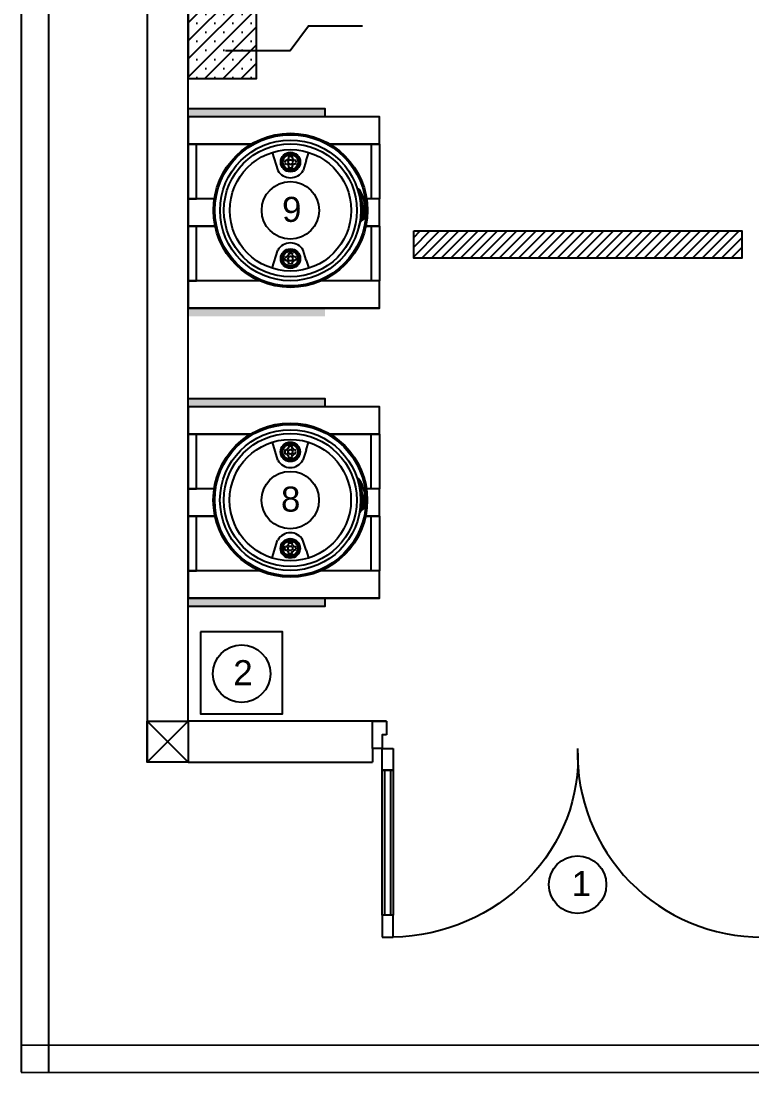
# Model space of a CAD drawing. Header units: millimetres. Extents: x 19989 to 114677, y -6335 to 49043.
# Drawn here: x 58502 to 61176, y 37585 to 41432 of the extents above; entities that cross this region are included whole.
import ezdxf

# ---------------------------------------------------------------- set-up
doc = ezdxf.new("R2010")
doc.units = ezdxf.units.MM
doc.header["$MEASUREMENT"] = 0
for name, color, linetype in [('A-Door', 150, 'Continuous'), ('A-Glaz', 92, 'Continuous'), ('Edges', 7, 'Continuous')]:
    doc.layers.add(name, color=color, linetype=linetype)
doc.styles.get("Standard").update_dxf_attribs({"font": 'arial.ttf'})

# ---------------------------------------------------------------- blocks, each defined once
blk = doc.blocks.new('plasticwaterdrumplan')
at = {"layer": 'Edges'}
for p, q in [((19.15, 3.55), (22, 2.66)), ((37.52, 3.55), (34.66, 2.66)), ((19.8, 0.65), (19.83, 0.88)), ((19.83, 0.42), (19.8, 0.65)), ((19.83, 0.88), (19.88, 1)), ((19.88, 0.3), (19.83, 0.42)), ((19.88, 1), (20.09, 0.86)), ((19.88, 0.3), (20.09, 0.44)), ((20.09, 0.86), (20.13, 0.97)), ((20.13, 0.33), (20.09, 0.44)), ((20.13, 0.97), (20.23, 1.1)), ((20.23, 0.2), (20.13, 0.33)), ((20.23, 1.1), (20.36, 1.2)), ((20.36, 0.1), (20.23, 0.2)), ((20.33, 1.45), (20.45, 1.5)), ((20.33, 1.45), (20.47, 1.24)), ((20.33, -0.15), (20.47, 0.06)), ((20.36, 1.2), (20.47, 1.24)), ((20.47, 0.06), (20.36, 0.1)), ((20.45, 1.5), (20.68, 1.53)), ((20.68, 1.53), (20.91, 1.5)), ((20.68, 1.01), (20.77, 1)), ((21.03, 1.45), (20.89, 1.24)), ((20.89, 1.24), (21, 1.2)), ((21, 0.1), (20.89, 0.06)), ((21.03, -0.15), (20.89, 0.06)), ((20.91, 1.5), (21.03, 1.45)), ((21, 1.2), (21.13, 1.1)), ((21.13, 0.2), (21, 0.1)), ((21.13, 1.1), (21.23, 0.97)), ((21.23, 0.33), (21.13, 0.2)), ((21.23, 0.97), (21.27, 0.86)), ((21.27, 0.44), (21.23, 0.33)), ((21.48, 1), (21.27, 0.86)), ((21.48, 0.3), (21.27, 0.44)), ((21.48, 1), (21.53, 0.88)), ((21.53, 0.42), (21.48, 0.3)), ((21.53, 0.88), (21.56, 0.65)), ((21.56, 0.65), (21.53, 0.42)), ((35.13, 0.88), (35.1, 0.65)), ((35.1, 0.65), (35.13, 0.42)), ((35.19, 1), (35.13, 0.88)), ((35.13, 0.42), (35.19, 0.3)), ((35.19, 1), (35.39, 0.86)), ((35.19, 0.3), (35.39, 0.44)), ((35.44, 0.97), (35.39, 0.86)), ((35.39, 0.44), (35.44, 0.33)), ((35.54, 1.1), (35.44, 0.97)), ((35.44, 0.33), (35.54, 0.2)), ((35.67, 1.2), (35.54, 1.1)), ((35.54, 0.2), (35.67, 0.1)), ((35.76, 1.5), (35.63, 1.45)), ((35.63, 1.45), (35.78, 1.24)), ((35.63, -0.15), (35.78, 0.06)), ((35.78, 1.24), (35.67, 1.2)), ((35.67, 0.1), (35.78, 0.06)), ((35.99, 1.53), (35.76, 1.5)), ((35.99, 1.01), (35.89, 1)), ((36.22, 1.5), (35.99, 1.53)), ((36.34, 1.45), (36.2, 1.24)), ((36.3, 1.2), (36.2, 1.24)), ((36.2, 0.06), (36.3, 0.1)), ((36.34, -0.15), (36.2, 0.06)), ((36.34, 1.45), (36.22, 1.5)), ((36.44, 1.1), (36.3, 1.2)), ((36.3, 0.1), (36.44, 0.2)), ((36.54, 0.97), (36.44, 1.1)), ((36.44, 0.2), (36.54, 0.33)), ((36.58, 0.86), (36.54, 0.97)), ((36.54, 0.33), (36.58, 0.44)), ((36.79, 1), (36.58, 0.86)), ((36.79, 0.3), (36.58, 0.44)), ((36.84, 0.88), (36.79, 1)), ((36.79, 0.3), (36.84, 0.42)), ((36.87, 0.65), (36.84, 0.88)), ((36.84, 0.42), (36.87, 0.65)), ((20.45, -0.2), (20.33, -0.15)), ((20.41, -1.85), (22, -1.35)), ((20.68, -0.23), (20.45, -0.2)), ((20.91, -0.2), (20.68, -0.23)), ((21.03, -0.15), (20.91, -0.2)), ((36.26, -1.85), (34.66, -1.35)), ((35.63, -0.15), (35.76, -0.2)), ((35.76, -0.2), (35.99, -0.23)), ((35.99, -0.23), (36.22, -0.2)), ((36.22, -0.2), (36.34, -0.15)), ((20.41, -1.85), (19.15, -2.26)), ((36.26, -1.85), (37.52, -2.26)), ((25.72, -10.23), (26.59, -10.46)), ((25.73, -10.21), (26.78, -10.49)), ((26.36, -10.41), (26.54, -10.46)), ((26.36, -10.43), (26.53, -10.48)), ((26.54, -10.46), (26.53, -10.48)), ((26.54, -10.46), (26.59, -10.47)), ((26.59, -10.46), (26.6, -10.46)), ((26.6, -10.48), (26.59, -10.47)), ((26.62, -10.47), (26.6, -10.46)), ((26.6, -10.46), (26.75, -10.5)), ((26.61, -10.48), (26.6, -10.48)), ((26.61, -10.48), (26.61, -10.49)), ((26.62, -10.5), (26.61, -10.49)), ((26.63, -10.48), (26.62, -10.47)), ((26.62, -10.47), (26.62, -10.47)), ((26.63, -10.5), (26.62, -10.5)), ((26.64, -10.49), (26.63, -10.48)), ((26.63, -10.51), (26.63, -10.5)), ((26.64, -10.52), (26.63, -10.51)), ((26.65, -10.5), (26.64, -10.49)), ((26.64, -10.49), (26.64, -10.49)), ((26.64, -10.53), (26.64, -10.52)), ((26.64, -10.54), (26.64, -10.53)), ((26.64, -10.57), (26.65, -10.54)), ((26.65, -10.54), (26.64, -10.54)), ((26.64, -10.59), (26.64, -10.57)), ((26.65, -10.61), (26.64, -10.59)), ((26.65, -10.51), (26.65, -10.5)), ((26.66, -10.52), (26.65, -10.51)), ((26.65, -10.51), (26.65, -10.51)), ((26.65, -10.54), (26.67, -10.53)), ((26.66, -10.53), (26.65, -10.55)), ((26.65, -10.55), (26.65, -10.54)), ((26.65, -10.55), (26.65, -10.55)), ((26.66, -10.64), (26.65, -10.61)), ((26.66, -10.53), (26.66, -10.52)), ((26.67, -10.56), (26.66, -10.57)), ((26.66, -10.57), (26.66, -10.59)), ((26.66, -10.59), (26.66, -10.6)), ((26.66, -10.6), (26.67, -10.62)), ((26.68, -10.66), (26.66, -10.64)), ((26.67, -10.53), (26.69, -10.51)), ((26.68, -10.54), (26.67, -10.56)), ((26.67, -10.62), (26.69, -10.64)), ((26.7, -10.53), (26.68, -10.54)), ((26.7, -10.67), (26.68, -10.66)), ((26.69, -10.51), (26.72, -10.5)), ((26.7, -10.56), (26.69, -10.59)), ((26.69, -10.59), (26.7, -10.63)), ((26.69, -10.64), (26.71, -10.65)), ((26.72, -10.53), (26.7, -10.53)), ((26.72, -10.54), (26.7, -10.56)), ((26.7, -10.63), (26.72, -10.65)), ((26.73, -10.68), (26.7, -10.67)), ((26.71, -10.65), (26.73, -10.66)), ((26.72, -10.5), (26.75, -10.5)), ((26.74, -10.52), (26.72, -10.53)), ((26.75, -10.53), (26.72, -10.54)), ((26.72, -10.65), (26.77, -10.66)), ((26.73, -10.66), (26.76, -10.67)), ((26.75, -10.69), (26.73, -10.68)), ((26.77, -10.53), (26.74, -10.52)), ((26.75, -10.5), (26.77, -10.5)), ((26.75, -10.5), (26.77, -10.51)), ((26.78, -10.54), (26.75, -10.53)), ((26.78, -10.69), (26.75, -10.69)), ((26.76, -10.67), (26.77, -10.66)), ((26.77, -10.5), (26.8, -10.51)), ((26.8, -10.51), (26.77, -10.51)), ((26.79, -10.54), (26.77, -10.53)), ((26.77, -10.66), (26.81, -10.68)), ((26.78, -10.49), (27.01, -10.56)), ((26.78, -10.49), (26.8, -10.51)), ((26.78, -10.54), (26.8, -10.55)), ((26.81, -10.68), (26.78, -10.69)), ((26.81, -10.55), (26.79, -10.54)), ((26.8, -10.51), (26.82, -10.53)), ((26.81, -10.55), (26.8, -10.55)), ((26.81, -10.55), (26.81, -10.55)), ((26.81, -10.55), (26.85, -10.56)), ((26.81, -10.68), (26.81, -10.68)), ((26.81, -10.68), (26.93, -10.71)), ((26.82, -10.53), (26.84, -10.55)), ((26.84, -10.55), (26.85, -10.56)), ((26.85, -10.56), (27.07, -10.63)), ((26.9, -10.77), (26.89, -10.83)), ((26.89, -10.83), (26.9, -10.77)), ((26.89, -10.83), (26.9, -10.88)), ((26.9, -10.88), (26.89, -10.83)), ((26.89, -10.83), (26.89, -10.83)), ((26.9, -10.83), (26.89, -10.83)), ((26.93, -10.72), (26.9, -10.77)), ((26.9, -10.77), (26.93, -10.72)), ((26.9, -10.77), (26.91, -10.77)), ((26.9, -10.83), (26.91, -10.77)), ((26.9, -10.77), (26.9, -10.77)), ((26.9, -10.83), (26.91, -10.78)), ((26.91, -10.88), (26.9, -10.83)), ((26.9, -10.88), (26.9, -10.83)), ((26.9, -10.83), (26.9, -10.83)), ((26.9, -10.88), (26.91, -10.93)), ((26.91, -10.88), (26.9, -10.88)), ((26.9, -10.88), (26.9, -10.88)), ((26.9, -10.88), (26.9, -10.88)), ((26.92, -10.93), (26.9, -10.88)), ((26.92, -10.93), (26.9, -10.88)), ((26.91, -10.78), (26.93, -10.73)), ((26.91, -10.77), (26.93, -10.73)), ((26.91, -10.77), (26.91, -10.78)), ((26.91, -10.83), (26.92, -10.78)), ((26.92, -10.78), (26.91, -10.83)), ((26.91, -10.83), (26.92, -10.88)), ((26.91, -10.88), (26.91, -10.83)), ((26.93, -10.93), (26.91, -10.88)), ((26.92, -10.93), (26.91, -10.88)), ((26.91, -10.93), (26.95, -10.98)), ((26.92, -10.93), (26.91, -10.93)), ((26.92, -10.78), (26.94, -10.73)), ((26.94, -10.73), (26.92, -10.78)), ((26.92, -10.88), (26.93, -10.93)), ((26.92, -10.93), (26.92, -10.93)), ((26.92, -10.93), (26.92, -10.93)), ((26.95, -10.98), (26.92, -10.93)), ((26.95, -10.97), (26.92, -10.93)), ((26.95, -10.98), (26.92, -10.93)), ((26.93, -10.71), (26.93, -10.72)), ((26.93, -10.72), (26.94, -10.71)), ((26.94, -10.71), (26.93, -10.71)), ((26.93, -10.73), (26.94, -10.72)), ((26.93, -10.73), (26.94, -10.72)), ((26.93, -10.73), (26.93, -10.72)), ((26.93, -10.72), (26.93, -10.72)), ((26.93, -10.73), (26.93, -10.73)), ((26.93, -10.93), (26.96, -10.97)), ((26.96, -10.97), (26.93, -10.93)), ((26.94, -10.72), (26.94, -10.71)), ((26.95, -10.72), (26.94, -10.73)), ((26.94, -10.73), (26.95, -10.72)), ((26.95, -10.72), (26.94, -10.72)), ((26.94, -10.72), (26.94, -10.72)), ((27.05, -10.75), (26.95, -10.72)), ((26.95, -10.72), (26.95, -10.72)), ((26.99, -11.01), (26.95, -10.97)), ((26.95, -10.98), (26.95, -10.97)), ((26.95, -10.98), (26.99, -11.02)), ((26.99, -11.01), (26.95, -10.98)), ((26.99, -11.01), (26.95, -10.98)), ((26.95, -10.98), (26.95, -10.98)), ((26.95, -10.98), (26.95, -10.98)), ((26.96, -10.97), (27, -11)), ((27, -11), (26.96, -10.97)), ((26.99, -11.01), (26.99, -11.01)), ((26.99, -11.01), (26.99, -11.01)), ((26.99, -11.01), (26.99, -11.02)), ((27.04, -11.03), (26.99, -11.01)), ((27.04, -11.03), (26.99, -11.01)), ((27.04, -11.04), (26.99, -11.01)), ((26.99, -11.02), (27.04, -11.04)), ((27.02, -10.78), (27, -10.85)), ((27, -10.85), (27.02, -10.91)), ((27, -11), (27.04, -11.02)), ((27.04, -11.03), (27, -11)), ((27.05, -10.75), (27.02, -10.78)), ((27.02, -10.91), (27.07, -10.96)), ((27.04, -11.02), (27.32, -11.11)), ((27.32, -11.13), (27.04, -11.03)), ((27.32, -11.12), (27.04, -11.03)), ((27.32, -11.12), (27.04, -11.03)), ((27.31, -11.13), (27.04, -11.04)), ((27.04, -11.04), (27.04, -11.04)), ((27.31, -11.13), (27.04, -11.04)), ((27.26, -10.81), (27.05, -10.75)), ((27.07, -10.63), (27.11, -10.63)), ((27.08, -10.63), (27.07, -10.63)), ((27.07, -10.96), (27.13, -10.98)), ((27.08, -10.63), (27.11, -10.63)), ((27.09, -10.64), (27.08, -10.63)), ((27.09, -10.64), (27.11, -10.63)), ((27.1, -10.64), (27.09, -10.64)), ((27.1, -10.64), (27.11, -10.64)), ((27.11, -10.64), (27.1, -10.64)), ((27.17, -10.64), (27.11, -10.63)), ((27.11, -10.63), (27.11, -10.63)), ((27.11, -10.63), (27.11, -10.63)), ((27.11, -10.63), (27.17, -10.64)), ((27.11, -10.63), (27.17, -10.64)), ((27.11, -10.64), (27.11, -10.63)), ((27.11, -10.64), (27.11, -10.64)), ((27.11, -10.64), (27.17, -10.65)), ((27.11, -10.64), (27.17, -10.65)), ((27.15, -10.65), (27.11, -10.64)), ((27.13, -10.98), (27.2, -10.96)), ((27.17, -10.66), (27.15, -10.65)), ((28.04, -10.93), (27.15, -10.65)), ((27.44, -10.69), (27.17, -10.64)), ((27.44, -10.68), (27.17, -10.64)), ((27.44, -10.68), (27.17, -10.64)), ((27.43, -10.7), (27.17, -10.65)), ((27.44, -10.69), (27.17, -10.65)), ((27.17, -10.66), (27.43, -10.7)), ((27.2, -10.96), (27.25, -10.91)), ((27.25, -10.91), (27.27, -10.85)), ((27.27, -10.85), (27.26, -10.81)), ((28, -11.04), (27.26, -10.81)), ((27.31, -11.13), (27.6, -11.21)), ((27.6, -11.2), (27.31, -11.13)), ((27.32, -11.11), (27.6, -11.19)), ((27.6, -11.19), (27.32, -11.12)), ((27.6, -11.2), (27.32, -11.12)), ((27.6, -11.2), (27.32, -11.13)), ((27.43, -10.7), (27.7, -10.74)), ((27.7, -10.73), (27.43, -10.7)), ((27.44, -10.68), (27.71, -10.72)), ((27.71, -10.72), (27.44, -10.68)), ((27.71, -10.73), (27.44, -10.69)), ((27.71, -10.72), (27.44, -10.69)), ((27.6, -11.19), (27.89, -11.24)), ((27.88, -11.25), (27.6, -11.19)), ((27.88, -11.25), (27.6, -11.2)), ((27.88, -11.25), (27.6, -11.2)), ((27.88, -11.26), (27.6, -11.2)), ((27.88, -11.26), (27.6, -11.21)), ((27.98, -10.76), (27.7, -10.73)), ((27.7, -10.74), (27.98, -10.76)), ((27.71, -10.72), (27.98, -10.74)), ((27.98, -10.75), (27.71, -10.72)), ((27.98, -10.75), (27.71, -10.72)), ((27.98, -10.75), (27.71, -10.73)), ((28.17, -11.28), (27.88, -11.25)), ((28.17, -11.29), (27.88, -11.25)), ((28.17, -11.28), (27.88, -11.25)), ((28.17, -11.29), (27.88, -11.26)), ((28.17, -11.29), (27.88, -11.26)), ((27.89, -11.24), (28.17, -11.27)), ((28.25, -10.76), (27.98, -10.74)), ((28.25, -10.77), (27.98, -10.75)), ((28.25, -10.77), (27.98, -10.75)), ((28.25, -10.76), (27.98, -10.75)), ((28.25, -10.78), (27.98, -10.76)), ((27.98, -10.76), (28.25, -10.78)), ((28.04, -11.11), (28, -11.04)), ((28.01, -11.04), (28, -11.04)), ((28.01, -11.04), (28.04, -11.1)), ((28.02, -11.05), (28.01, -11.04)), ((28.02, -11.05), (28.04, -11.1)), ((28.02, -11.05), (28.05, -11.09)), ((28.02, -11.05), (28.02, -11.05)), ((28.03, -11.05), (28.02, -11.05)), ((28.05, -11.09), (28.03, -11.05)), ((28.03, -11.05), (28.05, -11.09)), ((28.03, -11.05), (28.05, -11.09)), ((28.03, -11.05), (28.03, -11.05)), ((28.03, -11.05), (28.03, -11.05)), ((28.03, -11.05), (28.07, -11.06)), ((28.04, -10.93), (28.09, -10.9)), ((28.05, -10.93), (28.04, -10.93)), ((28.05, -11.09), (28.04, -11.1)), ((28.04, -11.1), (28.04, -11.1)), ((28.04, -11.1), (28.13, -11.12)), ((28.04, -11.1), (28.12, -11.12)), ((28.13, -11.13), (28.04, -11.11)), ((28.1, -10.9), (28.05, -10.93)), ((28.1, -10.91), (28.05, -10.93)), ((28.05, -10.93), (28.05, -10.93)), ((28.06, -10.93), (28.05, -10.93)), ((28.12, -11.11), (28.05, -11.09)), ((28.05, -11.09), (28.05, -11.09)), ((28.05, -11.09), (28.05, -11.09)), ((28.05, -11.09), (28.12, -11.12)), ((28.05, -11.09), (28.12, -11.11)), ((28.1, -10.91), (28.06, -10.93)), ((28.1, -10.91), (28.06, -10.94)), ((28.06, -10.94), (28.1, -10.92)), ((28.06, -10.94), (28.06, -10.93)), ((28.06, -10.94), (28.11, -10.95)), ((28.06, -10.94), (28.06, -10.94)), ((28.08, -11.07), (28.07, -11.06)), ((28.08, -11.07), (28.09, -11.07)), ((28.09, -10.9), (28.18, -10.92)), ((28.09, -11.07), (28.1, -11.07)), ((28.09, -11.07), (28.09, -11.07)), ((28.09, -11.07), (28.09, -11.07)), ((28.18, -10.92), (28.1, -10.9)), ((28.1, -10.91), (28.1, -10.9)), ((28.18, -10.93), (28.1, -10.91)), ((28.17, -10.93), (28.1, -10.91)), ((28.1, -10.91), (28.1, -10.91)), ((28.17, -10.93), (28.1, -10.91)), ((28.1, -10.91), (28.1, -10.91)), ((28.1, -10.92), (28.1, -10.91)), ((28.1, -10.92), (28.17, -10.94)), ((28.1, -11.07), (28.1, -11.07)), ((28.1, -11.07), (28.1, -11.07)), ((28.11, -11.07), (28.1, -11.07)), ((28.11, -10.95), (28.11, -10.95)), ((28.11, -10.95), (28.11, -10.95)), ((28.14, -10.96), (28.11, -10.95)), ((28.11, -10.95), (28.11, -10.95)), ((28.11, -10.95), (28.11, -10.95)), ((28.11, -11.07), (28.14, -11.07)), ((28.19, -11.07), (28.12, -11.11)), ((28.12, -11.11), (28.19, -11.07)), ((28.12, -11.12), (28.2, -11.08)), ((28.12, -11.12), (28.19, -11.08)), ((28.12, -11.12), (28.12, -11.11)), ((28.12, -11.11), (28.12, -11.11)), ((28.13, -11.12), (28.12, -11.12)), ((28.12, -11.12), (28.12, -11.12)), ((28.13, -11.12), (28.2, -11.08)), ((28.2, -11.09), (28.13, -11.13)), ((28.17, -10.99), (28.14, -10.96)), ((28.14, -11.07), (28.16, -11.05)), ((28.16, -11.05), (28.17, -11.02)), ((28.18, -10.93), (28.17, -10.93)), ((28.17, -10.93), (28.17, -10.93)), ((28.17, -10.93), (28.17, -10.94)), ((28.21, -11), (28.17, -10.93)), ((28.21, -11), (28.17, -10.93)), ((28.17, -10.94), (28.21, -11)), ((28.17, -11.02), (28.17, -10.99)), ((28.17, -11.27), (28.46, -11.29)), ((28.46, -11.29), (28.17, -11.28)), ((28.46, -11.3), (28.17, -11.28)), ((28.17, -11.29), (28.46, -11.31)), ((28.46, -11.3), (28.17, -11.29)), ((28.46, -11.3), (28.17, -11.29)), ((28.18, -10.92), (28.18, -10.93)), ((28.22, -11), (28.18, -10.92)), ((28.18, -10.92), (28.23, -11)), ((28.22, -11), (28.18, -10.93)), ((28.21, -11), (28.19, -11.07)), ((28.19, -11.08), (28.21, -11)), ((28.19, -11.07), (28.21, -11)), ((28.19, -11.08), (28.19, -11.07)), ((28.19, -11.07), (28.19, -11.07)), ((28.2, -11.08), (28.19, -11.08)), ((28.23, -11), (28.2, -11.09)), ((28.2, -11.08), (28.22, -11)), ((28.2, -11.08), (28.22, -11)), ((28.2, -11.08), (28.2, -11.08)), ((28.21, -11), (28.22, -11)), ((28.21, -11), (28.21, -11)), ((28.21, -11), (28.21, -11)), ((28.22, -11), (28.22, -11)), ((28.25, -10.76), (28.52, -10.77)), ((28.52, -10.77), (28.25, -10.76)), ((28.52, -10.78), (28.25, -10.77)), ((28.52, -10.78), (28.25, -10.77)), ((28.25, -10.78), (28.52, -10.79)), ((28.52, -10.79), (28.25, -10.78)), ((28.43, -10.93), (29.05, -10.92)), ((28.44, -11.17), (28.43, -10.93)), ((28.43, -10.93), (28.44, -10.94)), ((29.04, -10.93), (28.44, -10.94)), ((29.04, -10.93), (28.44, -10.94)), ((28.44, -10.94), (28.44, -11.16)), ((28.44, -10.94), (28.45, -11.16)), ((28.44, -10.94), (28.45, -10.95)), ((28.44, -10.94), (28.44, -10.94)), ((29.04, -11.15), (28.44, -11.16)), ((28.44, -11.16), (28.44, -11.17)), ((28.45, -11.16), (28.44, -11.16)), ((28.44, -11.17), (29.05, -11.16)), ((28.45, -10.95), (29.03, -10.94)), ((29.03, -10.94), (28.45, -10.95)), ((29.03, -10.94), (28.45, -10.95)), ((28.46, -11.15), (28.45, -10.95)), ((28.45, -10.95), (28.45, -11.15)), ((28.45, -10.95), (28.45, -10.95)), ((28.45, -10.95), (28.45, -10.95)), ((28.45, -10.95), (28.45, -11.15)), ((29.03, -11.14), (28.45, -11.15)), ((28.45, -11.15), (28.45, -11.15)), ((28.45, -11.15), (28.45, -11.16)), ((28.46, -11.15), (28.45, -11.15)), ((29.04, -11.15), (28.45, -11.16)), ((29.03, -11.15), (28.45, -11.15)), ((29.03, -11.14), (28.46, -11.15)), ((28.46, -11.29), (28.75, -11.28)), ((28.75, -11.29), (28.46, -11.29)), ((28.75, -11.29), (28.46, -11.3)), ((28.76, -11.29), (28.46, -11.3)), ((28.76, -11.3), (28.46, -11.3)), ((28.76, -11.3), (28.46, -11.31)), ((28.52, -10.77), (28.79, -10.77)), ((28.79, -10.77), (28.52, -10.77)), ((28.79, -10.78), (28.52, -10.78)), ((28.79, -10.78), (28.52, -10.78)), ((28.52, -10.79), (28.79, -10.79)), ((28.79, -10.79), (28.52, -10.79)), ((28.75, -11.28), (29.04, -11.25)), ((29.04, -11.26), (28.75, -11.29)), ((29.04, -11.26), (28.75, -11.29)), ((29.05, -11.27), (28.76, -11.3)), ((29.05, -11.27), (28.76, -11.29)), ((29.05, -11.27), (28.76, -11.3)), ((29.06, -10.76), (28.79, -10.77)), ((29.06, -10.76), (28.79, -10.77)), ((29.06, -10.77), (28.79, -10.78)), ((29.06, -10.77), (28.79, -10.78)), ((29.06, -10.78), (28.79, -10.79)), ((28.79, -10.79), (29.06, -10.78)), ((29.03, -10.94), (29.04, -10.93)), ((29.03, -10.94), (29.03, -11.14)), ((29.03, -11.15), (29.03, -10.94)), ((29.03, -11.14), (29.03, -10.94)), ((29.03, -10.94), (29.03, -10.94)), ((29.03, -10.94), (29.03, -10.94)), ((29.03, -11.15), (29.03, -11.14)), ((29.03, -11.14), (29.03, -11.14)), ((29.04, -11.15), (29.03, -11.15)), ((29.04, -10.93), (29.05, -10.92)), ((29.04, -11.15), (29.04, -10.93)), ((29.04, -11.15), (29.04, -10.93)), ((29.04, -10.93), (29.04, -10.93)), ((29.05, -11.16), (29.04, -11.15)), ((29.04, -11.15), (29.04, -11.15)), ((29.04, -11.25), (29.33, -11.21)), ((29.33, -11.21), (29.04, -11.26)), ((29.33, -11.22), (29.04, -11.26)), ((29.05, -10.92), (29.05, -11.16)), ((29.33, -11.22), (29.05, -11.27)), ((29.33, -11.22), (29.05, -11.27)), ((29.05, -11.27), (29.33, -11.23)), ((29.06, -10.76), (29.33, -10.74)), ((29.33, -10.75), (29.06, -10.77)), ((29.33, -10.75), (29.06, -10.76)), ((29.06, -10.78), (29.33, -10.76)), ((29.33, -10.76), (29.06, -10.78)), ((29.33, -10.76), (29.06, -10.77)), ((29.81, -10.63), (29.33, -10.75)), ((29.8, -10.63), (29.33, -10.75)), ((29.8, -10.63), (29.33, -10.74)), ((29.81, -10.64), (29.33, -10.75)), ((29.33, -10.75), (29.33, -10.74)), ((29.33, -10.75), (29.33, -10.75)), ((29.33, -10.75), (29.33, -10.75)), ((29.33, -10.75), (29.34, -10.76)), ((29.33, -10.75), (29.33, -10.76)), ((29.33, -10.76), (29.33, -10.76)), ((29.33, -10.76), (29.34, -10.76)), ((29.33, -10.77), (29.34, -10.76)), ((29.33, -10.76), (29.33, -10.76)), ((29.33, -10.76), (29.33, -10.76)), ((29.33, -10.76), (29.34, -10.76)), ((29.33, -10.76), (29.33, -10.76)), ((29.33, -10.76), (29.33, -10.77)), ((29.33, -10.76), (29.33, -10.76)), ((29.83, -11.05), (29.33, -11.22)), ((29.33, -11.21), (29.83, -11.05)), ((29.83, -11.06), (29.33, -11.22)), ((29.83, -11.06), (29.33, -11.22)), ((29.84, -11.06), (29.33, -11.23)), ((29.84, -11.07), (29.33, -11.23)), ((29.33, -11.21), (29.33, -11.21)), ((29.33, -11.21), (29.33, -11.21)), ((29.33, -11.21), (29.33, -11.21)), ((29.33, -11.21), (29.33, -11.21)), ((29.33, -11.21), (29.33, -11.21)), ((29.33, -11.21), (29.33, -11.21)), ((29.33, -11.21), (29.33, -11.21)), ((29.33, -11.21), (29.33, -11.22)), ((29.33, -11.22), (29.33, -11.23)), ((29.33, -11.22), (29.33, -11.22)), ((29.33, -11.22), (29.33, -11.22)), ((29.33, -11.22), (29.33, -11.22)), ((29.33, -11.22), (29.33, -11.22)), ((29.33, -11.23), (29.33, -11.23)), ((29.81, -10.64), (29.34, -10.76)), ((29.34, -10.76), (29.81, -10.65)), ((29.34, -10.76), (29.34, -10.76)), ((30.28, -10.5), (29.8, -10.63)), ((30.28, -10.5), (29.8, -10.63)), ((30.28, -10.51), (29.81, -10.63)), ((30.28, -10.51), (29.81, -10.64)), ((30.29, -10.51), (29.81, -10.64)), ((29.81, -10.65), (30.29, -10.52)), ((30.32, -10.87), (29.83, -11.05)), ((29.83, -11.05), (30.32, -10.87)), ((30.32, -10.88), (29.83, -11.06)), ((30.33, -10.88), (29.83, -11.06)), ((30.33, -10.88), (29.84, -11.07)), ((30.33, -10.88), (29.84, -11.06)), ((30.76, -10.36), (30.28, -10.5)), ((30.76, -10.37), (30.28, -10.51)), ((30.76, -10.37), (30.28, -10.5)), ((30.76, -10.37), (30.28, -10.51)), ((30.29, -10.52), (30.76, -10.38)), ((30.76, -10.38), (30.29, -10.51)), ((30.32, -10.87), (30.8, -10.67)), ((30.8, -10.67), (30.32, -10.87)), ((30.8, -10.68), (30.32, -10.88)), ((30.81, -10.68), (30.33, -10.88)), ((30.81, -10.68), (30.33, -10.88)), ((30.33, -10.88), (30.81, -10.69)), ((30.76, -10.36), (31.23, -10.22)), ((30.76, -10.38), (31.3, -10.22)), ((31.23, -10.22), (30.76, -10.37)), ((31.23, -10.22), (30.76, -10.37)), ((31.24, -10.23), (30.76, -10.38)), ((31.23, -10.23), (30.76, -10.37)), ((30.8, -10.67), (31.26, -10.46)), ((31.27, -10.46), (30.8, -10.67)), ((31.27, -10.46), (30.8, -10.68)), ((31.28, -10.47), (30.81, -10.69)), ((31.27, -10.47), (30.81, -10.68)), ((31.28, -10.47), (30.81, -10.68)), ((31.26, -10.21), (31.23, -10.22)), ((31.26, -10.21), (31.23, -10.22)), ((31.27, -10.21), (31.23, -10.22)), ((31.27, -10.22), (31.23, -10.23)), ((31.27, -10.22), (31.24, -10.23)), ((31.26, -10.21), (31.3, -10.2)), ((31.3, -10.2), (31.26, -10.21)), ((31.26, -10.46), (31.33, -10.42)), ((31.3, -10.2), (31.27, -10.21)), ((31.3, -10.21), (31.27, -10.22)), ((31.3, -10.21), (31.27, -10.22)), ((31.3, -10.44), (31.27, -10.46)), ((31.31, -10.45), (31.27, -10.46)), ((31.31, -10.45), (31.27, -10.47)), ((31.31, -10.45), (31.28, -10.47)), ((31.31, -10.45), (31.28, -10.47)), ((31.3, -10.2), (31.33, -10.19)), ((31.33, -10.19), (31.3, -10.2)), ((31.33, -10.19), (31.3, -10.2)), ((31.34, -10.2), (31.3, -10.21)), ((31.33, -10.2), (31.3, -10.21)), ((31.3, -10.22), (31.34, -10.21)), ((31.34, -10.43), (31.3, -10.44)), ((31.34, -10.43), (31.31, -10.45)), ((31.35, -10.43), (31.31, -10.45)), ((31.35, -10.43), (31.31, -10.45)), ((31.31, -10.45), (31.35, -10.44)), ((31.36, -10.18), (31.33, -10.19)), ((31.37, -10.18), (31.33, -10.19)), ((31.37, -10.18), (31.33, -10.19)), ((31.37, -10.19), (31.33, -10.2)), ((31.33, -10.42), (31.4, -10.39)), ((31.34, -10.21), (31.4, -10.19)), ((31.37, -10.19), (31.34, -10.2)), ((31.38, -10.41), (31.34, -10.43)), ((31.37, -10.41), (31.34, -10.43)), ((31.38, -10.41), (31.35, -10.43)), ((31.35, -10.44), (31.39, -10.42)), ((31.38, -10.42), (31.35, -10.43)), ((31.4, -10.17), (31.36, -10.18)), ((31.4, -10.17), (31.37, -10.18)), ((31.4, -10.18), (31.37, -10.19)), ((31.4, -10.18), (31.37, -10.18)), ((31.4, -10.18), (31.37, -10.19)), ((31.41, -10.39), (31.37, -10.41)), ((31.41, -10.39), (31.38, -10.41)), ((31.42, -10.4), (31.38, -10.42)), ((31.42, -10.4), (31.38, -10.41)), ((31.42, -10.4), (31.39, -10.42)), ((31.4, -10.17), (31.43, -10.16)), ((31.43, -10.16), (31.4, -10.17)), ((31.44, -10.17), (31.4, -10.18)), ((31.43, -10.17), (31.4, -10.18)), ((31.43, -10.17), (31.4, -10.18)), ((31.4, -10.19), (31.44, -10.18)), ((31.4, -10.39), (31.44, -10.37)), ((31.45, -10.37), (31.41, -10.39)), ((31.44, -10.37), (31.41, -10.39)), ((31.42, -10.4), (31.46, -10.38)), ((31.45, -10.38), (31.42, -10.4)), ((31.45, -10.38), (31.42, -10.4)), ((31.47, -10.15), (31.43, -10.16)), ((31.47, -10.15), (31.43, -10.16)), ((31.47, -10.16), (31.43, -10.17)), ((31.47, -10.16), (31.43, -10.17)), ((31.44, -10.18), (31.5, -10.16)), ((31.47, -10.17), (31.44, -10.17)), ((31.44, -10.37), (31.51, -10.33)), ((31.48, -10.35), (31.44, -10.37)), ((31.48, -10.36), (31.45, -10.37)), ((31.49, -10.36), (31.45, -10.38)), ((31.49, -10.36), (31.45, -10.38)), ((31.46, -10.38), (31.49, -10.36)), ((31.5, -10.14), (31.47, -10.15)), ((31.5, -10.15), (31.47, -10.16)), ((31.5, -10.15), (31.47, -10.15)), ((31.5, -10.15), (31.47, -10.16)), ((31.5, -10.16), (31.47, -10.17)), ((31.51, -10.33), (31.48, -10.35)), ((31.52, -10.34), (31.48, -10.36)), ((31.53, -10.34), (31.49, -10.36)), ((31.52, -10.34), (31.49, -10.36)), ((31.52, -10.34), (31.49, -10.36)), ((31.5, -10.14), (31.53, -10.13)), ((31.54, -10.14), (31.5, -10.15)), ((31.54, -10.14), (31.5, -10.15)), ((31.53, -10.14), (31.5, -10.15)), ((31.5, -10.16), (31.54, -10.15)), ((31.54, -10.15), (31.5, -10.16)), ((31.51, -10.33), (31.54, -10.31)), ((31.55, -10.32), (31.51, -10.33)), ((31.56, -10.32), (31.52, -10.34)), ((31.55, -10.32), (31.52, -10.34)), ((31.56, -10.32), (31.52, -10.34)), ((31.57, -10.13), (31.53, -10.13)), ((31.57, -10.13), (31.53, -10.14)), ((31.56, -10.33), (31.53, -10.34)), ((31.57, -10.13), (31.54, -10.14)), ((31.57, -10.14), (31.54, -10.15)), ((31.57, -10.14), (31.54, -10.14)), ((31.54, -10.15), (31.59, -10.14)), ((31.54, -10.31), (31.61, -10.27)), ((31.59, -10.3), (31.55, -10.32)), ((31.58, -10.3), (31.55, -10.32)), ((31.59, -10.3), (31.56, -10.32)), ((31.59, -10.3), (31.56, -10.32)), ((31.56, -10.33), (31.6, -10.31)), ((31.6, -10.12), (31.57, -10.13)), ((31.6, -10.12), (31.57, -10.13)), ((31.6, -10.13), (31.57, -10.14)), ((31.6, -10.13), (31.57, -10.13)), ((31.59, -10.14), (31.57, -10.14)), ((31.61, -10.28), (31.58, -10.3)), ((31.6, -10.13), (31.59, -10.14)), ((31.59, -10.14), (31.6, -10.14)), ((31.61, -10.14), (31.59, -10.14)), ((31.59, -10.14), (31.59, -10.14)), ((31.62, -10.28), (31.59, -10.3)), ((31.62, -10.28), (31.59, -10.3)), ((31.63, -10.29), (31.59, -10.3)), ((31.6, -10.12), (31.63, -10.13)), ((31.63, -10.13), (31.6, -10.12)), ((31.6, -10.12), (31.6, -10.12)), ((31.62, -10.13), (31.6, -10.12)), ((31.6, -10.12), (31.6, -10.13)), ((31.62, -10.13), (31.6, -10.13)), ((31.62, -10.13), (31.6, -10.13)), ((31.6, -10.13), (31.6, -10.13)), ((31.6, -10.14), (31.62, -10.15)), ((31.63, -10.29), (31.6, -10.31)), ((31.63, -10.15), (31.61, -10.14)), ((31.61, -10.27), (31.66, -10.24)), ((31.65, -10.26), (31.61, -10.28)), ((31.64, -10.14), (31.62, -10.13)), ((31.64, -10.14), (31.62, -10.13)), ((31.62, -10.13), (31.62, -10.13)), ((31.65, -10.14), (31.62, -10.13)), ((31.62, -10.13), (31.62, -10.13)), ((31.62, -10.13), (31.63, -10.13)), ((31.62, -10.15), (31.64, -10.16)), ((31.65, -10.26), (31.62, -10.28)), ((31.66, -10.26), (31.62, -10.28)), ((31.65, -10.13), (31.63, -10.13)), ((31.63, -10.13), (31.63, -10.13)), ((31.65, -10.14), (31.63, -10.13)), ((31.65, -10.16), (31.63, -10.15)), ((31.66, -10.27), (31.63, -10.29)), ((31.66, -10.27), (31.63, -10.29)), ((31.66, -10.15), (31.64, -10.14)), ((31.65, -10.14), (31.64, -10.14)), ((31.64, -10.14), (31.64, -10.14)), ((31.65, -10.15), (31.64, -10.14)), ((31.64, -10.16), (31.65, -10.17)), ((31.67, -10.15), (31.65, -10.13)), ((31.65, -10.14), (31.65, -10.13)), ((31.67, -10.15), (31.65, -10.14)), ((31.67, -10.15), (31.65, -10.14)), ((31.65, -10.14), (31.65, -10.14)), ((31.67, -10.17), (31.65, -10.15)), ((31.66, -10.15), (31.65, -10.15)), ((31.66, -10.17), (31.65, -10.16)), ((31.65, -10.17), (31.66, -10.19)), ((31.67, -10.24), (31.65, -10.26)), ((31.68, -10.24), (31.65, -10.26)), ((31.67, -10.15), (31.66, -10.15)), ((31.68, -10.16), (31.66, -10.15)), ((31.67, -10.18), (31.66, -10.17)), ((31.66, -10.19), (31.67, -10.2)), ((31.67, -10.23), (31.66, -10.24)), ((31.66, -10.24), (31.67, -10.24)), ((31.66, -10.27), (31.7, -10.25)), ((31.69, -10.25), (31.66, -10.26)), ((31.69, -10.25), (31.66, -10.27)), ((31.7, -10.25), (31.66, -10.27)), ((31.67, -10.15), (31.69, -10.16)), ((31.67, -10.15), (31.67, -10.15)), ((31.68, -10.16), (31.67, -10.15)), ((31.67, -10.15), (31.67, -10.15)), ((31.68, -10.16), (31.67, -10.15)), ((31.67, -10.17), (31.68, -10.16)), ((31.68, -10.18), (31.67, -10.17)), ((31.68, -10.2), (31.67, -10.18)), ((31.67, -10.2), (31.67, -10.22)), ((31.67, -10.22), (31.67, -10.23)), ((31.67, -10.24), (31.68, -10.23)), ((31.67, -10.24), (31.68, -10.24)), ((31.68, -10.16), (31.69, -10.16)), ((31.7, -10.18), (31.68, -10.16)), ((31.68, -10.16), (31.68, -10.16)), ((31.68, -10.16), (31.68, -10.16)), ((31.69, -10.18), (31.68, -10.16)), ((31.69, -10.18), (31.68, -10.16)), ((31.69, -10.2), (31.68, -10.18)), ((31.69, -10.18), (31.68, -10.18)), ((31.68, -10.21), (31.68, -10.2)), ((31.68, -10.23), (31.68, -10.21)), ((31.68, -10.24), (31.69, -10.23)), ((31.68, -10.24), (31.69, -10.25)), ((31.7, -10.17), (31.69, -10.16)), ((31.69, -10.19), (31.69, -10.18)), ((31.7, -10.19), (31.69, -10.18)), ((31.69, -10.18), (31.69, -10.18)), ((31.7, -10.18), (31.69, -10.18)), ((31.7, -10.19), (31.69, -10.19)), ((31.7, -10.21), (31.69, -10.19)), ((31.69, -10.19), (31.69, -10.2)), ((31.69, -10.21), (31.69, -10.2)), ((31.7, -10.21), (31.69, -10.21)), ((31.69, -10.23), (31.69, -10.21)), ((31.69, -10.23), (31.7, -10.21)), ((31.69, -10.25), (31.7, -10.23)), ((31.69, -10.25), (31.69, -10.23)), ((31.69, -10.23), (31.7, -10.23)), ((31.69, -10.23), (31.69, -10.23)), ((31.69, -10.25), (31.7, -10.25)), ((31.69, -10.25), (31.69, -10.25)), ((31.7, -10.19), (31.7, -10.17)), ((31.7, -10.18), (31.7, -10.17)), ((31.7, -10.19), (31.7, -10.18)), ((31.7, -10.19), (31.71, -10.21)), ((31.7, -10.19), (31.7, -10.19)), ((31.7, -10.21), (31.7, -10.19)), ((31.7, -10.21), (31.7, -10.19)), ((31.7, -10.19), (31.7, -10.19)), ((31.71, -10.21), (31.7, -10.23)), ((31.7, -10.21), (31.71, -10.21)), ((31.7, -10.23), (31.7, -10.21)), ((31.7, -10.21), (31.7, -10.21)), ((31.7, -10.21), (31.7, -10.21)), ((31.7, -10.23), (31.7, -10.21)), ((31.7, -10.25), (31.7, -10.23)), ((31.7, -10.23), (31.7, -10.23)), ((31.7, -10.25), (31.7, -10.23)), ((31.7, -10.23), (31.7, -10.23)), ((31.7, -10.25), (31.7, -10.25))]:
    blk.add_line(p, q, dxfattribs=at)
for centre, radius in [((28.33, 0.65), 12.22), ((28.33, 0.65), 12), ((28.33, 0.65), 11.16), ((28.33, 0.65), 10.55), ((28.33, 0.65), 9.63), ((20.68, 0.65), 1.55), ((20.68, 0.65), 1.39), ((20.68, 0.65), 1.33), ((20.68, 0.65), 1.2), ((35.99, 0.65), 1.55), ((35.99, 0.65), 1.39), ((35.99, 0.65), 1.33), ((35.99, 0.65), 1.2), ((20.68, 0.65), 0.36), ((35.99, 0.65), 0.36)]:
    blk.add_circle(centre, radius, dxfattribs=at)
for centre, start, end in [((20.85, 0.65), 299.8169, 60.1831), ((35.81, 0.65), 119.8169, 240.1831)]:
    blk.add_arc(centre, 2.31, start, end, dxfattribs=at)

msp = doc.modelspace()

# ---------------------------------------------------------------- hatches: boundary and pattern name
h = msp.add_hatch()
h.set_pattern_fill('SACNCR', color=4, scale=500)
h.set_pattern_definition([(45, (-3665.82, 1118.93), (-33.14563, 33.14563), []), (45, (-3632.675, 1118.93), (-33.14563, 33.14563), [0, -46.875])])
h.paths.add_polyline_path([(59113.7, 41221.8), (59363.7, 41221.8), (59363.7, 41721.8), (59113.7, 41721.8)])
h = msp.add_hatch(color=256)
h.dxf.hatch_style = 1
h.paths.add_polyline_path([(59114.2, 40382), (59114.2, 40352), (59614.2, 40352), (59614.2, 40382)])
h.paths.add_polyline_path([(59114.2, 41112), (59114.2, 41082), (59614.2, 41082), (59614.2, 41112)])
h = msp.add_hatch()
h.set_pattern_fill('ANSI31', color=1, scale=200)
h.set_pattern_definition([(45, (-24988.22, 18009.927), (-17.6776695, 17.6776695), [])])
h.paths.add_polyline_path([(61138.7, 40664.8), (59938.7, 40664.8), (59938.7, 40564.8), (61138.7, 40564.8)])
h = msp.add_hatch(color=256)
h.dxf.hatch_style = 1
h.paths.add_polyline_path([(59113.7, 39321.4), (59113.7, 39291.4), (59613.7, 39291.4), (59613.7, 39321.4)])
h.paths.add_polyline_path([(59113.7, 40051.4), (59113.7, 40021.4), (59613.7, 40021.4), (59613.7, 40051.4)])

# ---------------------------------------------------------------- linework, layer by layer
msp.add_line((59788.7, 38771.8), (59788.7, 38721.8))
for points in [[(69993.5, 37685.1), (69993.5, 43416.3), (58502.5, 43416.3), (58502.5, 37588.2)], [(69893.5, 37585.1), (69893.5, 43316.3), (58602.5, 43316.3), (58602.5, 37588.2)], [(58963.7, 42721.8), (58963.7, 38871.8)], [(59113.7, 38871.8), (59113.7, 42721.8), (58963.7, 42721.8)], [(59113.7, 41721.8), (59113.7, 41221.8), (59363.7, 41221.8), (59363.7, 41721.8), (59113.7, 41721.8)], [(59114.2, 41082), (59114.2, 41112), (59614.2, 41112), (59614.2, 41082), (59114.2, 41082)], [(59814.2, 41082), (59114.2, 41082)], [(59114.2, 41082), (59114.2, 40982), (59344.8, 40982)], [(59631.1, 40982), (59814.2, 40982), (59814.2, 41082), (59114.2, 41082)], [(59114.2, 40782), (59144.2, 40782), (59144.2, 40982), (59114.2, 40982), (59114.2, 40782)], [(59344.8, 40982), (59114.2, 40982)], [(59144.2, 40782), (59144.2, 40982)], [(59144.2, 40782), (59144.2, 40982)], [(59814.2, 40982), (59631.1, 40982)], [(59814.2, 40982), (59814.2, 40782), (59784.2, 40782), (59784.2, 40982), (59814.2, 40982)], [(59114.2, 40782), (59114.2, 40682), (59212.3, 40682)], [(59209.6, 40782), (59114.2, 40782)], [(59209.6, 40782), (59114.2, 40782)], [(59763.6, 40682), (59814.2, 40682), (59814.2, 40782), (59766.3, 40782)], [(59814.2, 40782), (59766.3, 40782)], [(59114.2, 40482), (59144.2, 40482), (59144.2, 40682), (59114.2, 40682), (59114.2, 40482)], [(59212.3, 40682), (59114.2, 40682)], [(59144.2, 40482), (59144.2, 40682)], [(59144.2, 40482), (59144.2, 40682)], [(59814.2, 40682), (59763.6, 40682)], [(59814.2, 40682), (59814.2, 40482), (59784.2, 40482), (59784.2, 40682), (59814.2, 40682)], [(59938.7, 40664.8), (61138.7, 40664.8), (61138.7, 40564.8), (59938.7, 40564.8), (59938.7, 40664.8)], [(59114.2, 40482), (59114.2, 40382), (59814.2, 40382), (59814.2, 40482), (59601.9, 40482)], [(59374, 40482), (59114.2, 40482)], [(59374, 40482), (59114.2, 40482)], [(59814.2, 40482), (59601.9, 40482)], [(59814.2, 40382), (59114.2, 40382)], [(59113.7, 40021.4), (59113.7, 40051.4), (59613.7, 40051.4), (59613.7, 40021.4), (59113.7, 40021.4)], [(59813.7, 40021.4), (59113.7, 40021.4)], [(59113.7, 40021.4), (59113.7, 39921.4), (59342.6, 39921.4)], [(59632.3, 39921.4), (59813.7, 39921.4), (59813.7, 40021.4), (59113.7, 40021.4)], [(59113.7, 39721.4), (59143.7, 39721.4), (59143.7, 39921.4), (59113.7, 39921.4), (59113.7, 39721.4)], [(59342.6, 39921.4), (59113.7, 39921.4)], [(59143.7, 39721.4), (59143.7, 39921.4)], [(59813.7, 39921.4), (59632.3, 39921.4)], [(59813.7, 39921.4), (59813.7, 39721.4), (59783.7, 39721.4), (59783.7, 39921.4), (59813.7, 39921.4)], [(59113.7, 39721.4), (59113.7, 39621.4), (59212, 39621.4)], [(59208.9, 39721.4), (59113.7, 39721.4)], [(59208.9, 39721.4), (59113.7, 39721.4)], [(59762.8, 39621.4), (59813.7, 39621.4), (59813.7, 39721.4), (59765.9, 39721.4)], [(59813.7, 39721.4), (59765.9, 39721.4)], [(59113.7, 39421.4), (59143.7, 39421.4), (59143.7, 39621.4), (59113.7, 39621.4), (59113.7, 39421.4)], [(59212, 39621.4), (59113.7, 39621.4)], [(59143.7, 39421.4), (59143.7, 39621.4)], [(59813.7, 39621.4), (59762.8, 39621.4)], [(59813.7, 39621.4), (59813.7, 39421.4), (59783.7, 39421.4), (59783.7, 39621.4), (59813.7, 39621.4)], [(59113.7, 39421.4), (59113.7, 39321.4), (59813.7, 39321.4), (59813.7, 39421.4), (59599, 39421.4)], [(59375.8, 39421.4), (59113.7, 39421.4)], [(59375.8, 39421.4), (59113.7, 39421.4)], [(59813.7, 39421.4), (59599, 39421.4)], [(59113.7, 39291.4), (59113.7, 39321.4), (59613.7, 39321.4), (59613.7, 39291.4), (59113.7, 39291.4)], [(59813.7, 39321.4), (59113.7, 39321.4)], [(59158.8, 39198.4), (59158.8, 38898.4), (59458.8, 38898.4), (59458.8, 39198.4), (59158.8, 39198.4)], [(58963.7, 38885), (58963.7, 38721.8)], [(59838.7, 38871.8), (59113.7, 38871.8)], [(59113.7, 38721.8), (58963.7, 38721.8)], [(59113.7, 38721.8), (58963.7, 38721.8)], [(59113.7, 38721.8), (59788.7, 38721.8)], [(58502.5, 37688.2), (62855.9, 37687)], [(58502.4, 37588.2), (69993.5, 37585.1)]]:
    msp.add_lwpolyline(points)
at = {"color": 5}
for points in [[(59250.1, 41324.4), (59487.4, 41324.4), (59554.5, 41414.5), (59751.3, 41414.5)], [(58963.7, 38871.8), (59113.7, 38871.8), (59113.7, 38721.8), (58963.7, 38721.8), (58963.7, 38871.8)], [(58963.7, 38721.8), (59113.7, 38871.8)], [(58963.7, 38871.8), (59113.7, 38721.8)]]:
    msp.add_lwpolyline(points, dxfattribs=at)
for centre in [(59487.9, 40739.5), (59487.1, 39679.8), (59309.4, 39045.2), (60538.1, 38273.9)]:
    msp.add_circle(centre, 105.1, dxfattribs=at)
at = {"layer": 'A-Door'}
for p, q in [((59788.7, 38871.8), (59838.7, 38871.8)), ((59788.7, 38771.8), (59788.7, 38871.8)), ((59838.7, 38871.8), (59838.7, 38821.8)), ((59823.7, 38811.8), (59823.7, 38771.8)), ((59823.7, 38771.8), (59788.7, 38771.8)), ((59823.7, 38771.8), (59863.7, 38771.8)), ((59823.7, 38691.8), (59823.7, 38771.8)), ((59863.7, 38771.8), (59863.7, 38691.8)), ((59823.7, 38161.8), (59823.7, 38691.8)), ((59863.7, 38691.8), (59823.7, 38691.8)), ((59823.7, 38691.8), (59863.7, 38691.8)), ((59833.7, 38691.8), (59853.7, 38691.8)), ((59863.7, 38691.8), (59863.7, 38161.8)), ((59863.7, 38161.8), (59823.7, 38161.8)), ((59863.7, 38161.8), (59823.7, 38161.8)), ((59823.7, 38161.8), (59823.7, 38081.8)), ((59853.7, 38161.8), (59833.7, 38161.8)), ((59863.7, 38081.8), (59863.7, 38161.8)), ((59823.7, 38081.8), (59863.7, 38081.8))]:
    msp.add_line(p, q, dxfattribs=at)
msp.add_lwpolyline([(59838.7, 38821.8), (59823.7, 38821.8), (59823.7, 38811.8)], dxfattribs=at)
msp.add_arc((61210.9, 38754.8), 673, 178.5562, 270.2343, dxfattribs=at)
at = {"layer": 'A-Door', "extrusion": (0, 0, -1)}
msp.add_ellipse((59862.6, 38720.7), major_axis=(666.9, 121.7), ratio=0.940794, start_param=0.11153, end_param=1.73917, dxfattribs=at)
at = {"layer": 'A-Glaz'}
for p, q in [((59833.7, 38161.8), (59833.7, 38691.8)), ((59853.7, 38691.8), (59853.7, 38161.8))]:
    msp.add_line(p, q, dxfattribs=at)

# ---------------------------------------------------------------- block references
at = {"xscale": 23.05147426977291, "yscale": 23.05147426977291, "zscale": 23.05147426977291, "rotation": 90}
for p in [(59503, 40086.4), (59502.4, 39026.8)]:
    msp.add_blockref('plasticwaterdrumplan', p, dxfattribs=at)

# ---------------------------------------------------------------- texts
at = {"color": 5, "char_height": 91.5, "attachment_point": 1}
for s, insert in [('9', (59457.3, 40788.8)), ('8', (59453.2, 39729.3)), ('2', (59278.8, 39094.6)), ('1', (60516.8, 38323.4))]:
    msp.add_mtext_dynamic_manual_height_columns(s, width=95.29, gutter_width=457.5, heights=[0], dxfattribs=dict(at, insert=insert))

doc.saveas('drawing.dxf')
